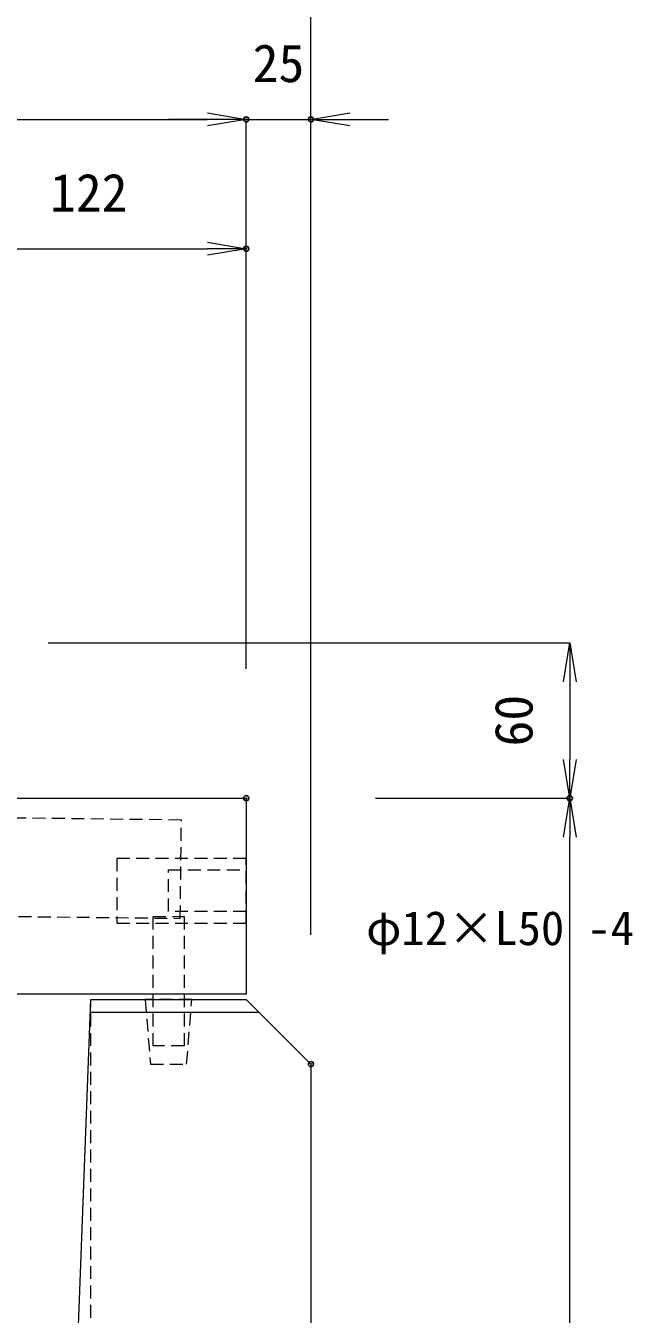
# Model space of a CAD drawing. Units: millimetres, scale not verified. Extents: x -1945 to 1945, y -1174 to 1666.
# Drawn here: x -1071.8 to -837.6, y 214.4 to 712.3 of the extents above; entities that cross this region are included whole.
import ezdxf
from ezdxf.enums import TextEntityAlignment as Align

# ---------------------------------------------------------------- set-up
doc = ezdxf.new("R2010")
doc.units = ezdxf.units.MM
doc.header["$LTSCALE"] = 10
doc.header["$PDMODE"] = 32
doc.header["$PDSIZE"] = 2
doc.linetypes.add('USER1', pattern=[0.75, 0.5, -0.25])
for name, color, linetype, lineweight in [('0-3_KIJUN', 7, 'USER1', 18), ('0-6_SUNPO_S10', 3, 'Continuous', 18), ('0-A__0-0_0', 7, 'Continuous', 18)]:
    doc.layers.add(name, color=color, linetype=linetype, lineweight=lineweight)
doc.layers.add('0-B__0-2_DEFPOINTS', color=7, linetype='Continuous')
doc.styles.add('ＭＳ ゴシック', font='')
doc.styles.get('ＭＳ ゴシック').set_extended_font_data('MS Gothic')

# ---------------------------------------------------------------- blocks, each defined once
blk = doc.blocks.new('_OPEN')
at = {"layer": '0-A__0-0_0'}
blk.add_line((0, 0), (-1, 0), dxfattribs=at)
blk.add_lwpolyline([(-1, 0.1667), (0, 0), (-1, -0.1667)], dxfattribs=at)
blk = doc.blocks.new('_D5')
at = {"layer": '0-6_SUNPO_S10'}
for p, q in [((836.84, 1883.82), (836.84, 2046.08)), ((851.84, 2046.08), (943.34, 2046.08)), ((958.34, 1883.82), (958.34, 2046.08))]:
    blk.add_line(p, q, dxfattribs=at)
at = {"layer": '0-B__0-2_DEFPOINTS'}
for p in [(958.34, 2046.08), (836.84, 1833.82), (958.34, 1833.82)]:
    blk.add_point(p, dxfattribs=at)
at = {"layer": '0-6_SUNPO_S10', "xscale": 15, "yscale": 15, "rotation": 180}
blk.add_blockref('_OPEN', (836.84, 2046.08), dxfattribs=at)
at = {"layer": '0-6_SUNPO_S10', "xscale": 15, "yscale": 15}
blk.add_blockref('_OPEN', (958.34, 2046.08), dxfattribs=at)
at = {"layer": '0-6_SUNPO_S10', "color": 7, "style": 'ＭＳ ゴシック'}
blk.add_text('122', height=14.66, dxfattribs=at).set_placement((882.59, 2056.08), align=Align.BOTTOM_LEFT)
blk = doc.blocks.new('_D10')
at = {"layer": '0-6_SUNPO_S10'}
for p, q in [((538.34, 1880.09), (538.34, 2096.08)), ((553.34, 2096.08), (943.34, 2096.08)), ((958.34, 1883.82), (958.34, 2096.08))]:
    blk.add_line(p, q, dxfattribs=at)
at = {"layer": '0-B__0-2_DEFPOINTS'}
for p in [(958.34, 2096.08), (958.34, 1833.82), (538.34, 1830.09)]:
    blk.add_point(p, dxfattribs=at)
at = {"layer": '0-6_SUNPO_S10', "xscale": 15, "yscale": 15, "rotation": 180}
blk.add_blockref('_OPEN', (538.34, 2096.08), dxfattribs=at)
at = {"layer": '0-6_SUNPO_S10', "xscale": 15, "yscale": 15}
blk.add_blockref('_OPEN', (958.34, 2096.08), dxfattribs=at)
at = {"layer": '0-6_SUNPO_S10', "color": 7, "style": 'ＭＳ ゴシック'}
blk.add_text('420', height=14.66, dxfattribs=at).set_placement((733.34, 2106.08), align=Align.BOTTOM_LEFT)
blk = doc.blocks.new('_D22')
at = {"layer": '0-6_SUNPO_S10'}
for p, q in [((943.34, 2096.08), (928.34, 2096.08)), ((958.34, 1883.82), (958.34, 2096.08)), ((958.34, 2096.08), (983.34, 2096.08)), ((983.34, 1781.08), (983.34, 2096.08)), ((998.34, 2096.08), (1013.34, 2096.08))]:
    blk.add_line(p, q, dxfattribs=at)
at = {"layer": '0-B__0-2_DEFPOINTS'}
for p in [(983.34, 2096.08), (958.34, 1833.82), (983.34, 1731.08)]:
    blk.add_point(p, dxfattribs=at)
at = {"layer": '0-6_SUNPO_S10', "xscale": 15, "yscale": 15}
blk.add_blockref('_OPEN', (958.34, 2096.08), dxfattribs=at)
at = {"layer": '0-6_SUNPO_S10', "xscale": 15, "yscale": 15, "rotation": 180}
blk.add_blockref('_OPEN', (983.34, 2096.08), dxfattribs=at)
at = {"layer": '0-6_SUNPO_S10', "color": 7, "style": 'ＭＳ ゴシック'}
blk.add_text('25', height=14.66, dxfattribs=at).set_placement((960.84, 2106.08), align=Align.BOTTOM_LEFT)
blk = doc.blocks.new('_D23')
at = {"layer": '0-6_SUNPO_S10'}
for p, q in [((513.34, 1781.08), (513.34, 2146.08)), ((528.34, 2146.08), (968.34, 2146.08)), ((983.34, 1781.08), (983.34, 2146.08))]:
    blk.add_line(p, q, dxfattribs=at)
at = {"layer": '0-B__0-2_DEFPOINTS'}
for p in [(983.34, 2146.08), (513.34, 1731.08), (983.34, 1731.08)]:
    blk.add_point(p, dxfattribs=at)
at = {"layer": '0-6_SUNPO_S10', "xscale": 15, "yscale": 15, "rotation": 180}
blk.add_blockref('_OPEN', (513.34, 2146.08), dxfattribs=at)
at = {"layer": '0-6_SUNPO_S10', "xscale": 15, "yscale": 15}
blk.add_blockref('_OPEN', (983.34, 2146.08), dxfattribs=at)
at = {"layer": '0-6_SUNPO_S10', "color": 7, "style": 'ＭＳ ゴシック'}
blk.add_text('470', height=14.66, dxfattribs=at).set_placement((733.34, 2156.08), align=Align.BOTTOM_LEFT)
blk = doc.blocks.new('_D24')
at = {"layer": '0-6_SUNPO_S10'}
for p, q in [((881.84, 1893.82), (1083.34, 1893.82)), ((1083.34, 1878.82), (1083.34, 1848.82)), ((1008.34, 1833.82), (1083.34, 1833.82))]:
    blk.add_line(p, q, dxfattribs=at)
at = {"layer": '0-B__0-2_DEFPOINTS'}
for p in [(831.84, 1893.82), (958.34, 1833.82), (1083.34, 1833.82)]:
    blk.add_point(p, dxfattribs=at)
at = {"layer": '0-6_SUNPO_S10', "xscale": 15, "yscale": 15}
for p, rotation in [((1083.34, 1893.82), 90), ((1083.34, 1833.82), 270)]:
    blk.add_blockref('_OPEN', p, dxfattribs=dict(at, rotation=rotation))
at = {"layer": '0-6_SUNPO_S10', "color": 7, "style": 'ＭＳ ゴシック'}
blk.add_text('60', height=14.66, rotation=90, dxfattribs=at).set_placement((1073.34, 1853.82), align=Align.BOTTOM_LEFT)
blk = doc.blocks.new('_D25')
at = {"layer": '0-6_SUNPO_S10'}
for p, q in [((1008.34, 1833.82), (1083.34, 1833.82)), ((1083.34, 1263.08), (1083.34, 1818.82))]:
    blk.add_line(p, q, dxfattribs=at)
at = {"layer": '0-B__0-2_DEFPOINTS'}
for p in [(958.34, 1833.82), (1083.34, 1833.82)]:
    blk.add_point(p, dxfattribs=at)
at = {"layer": '0-6_SUNPO_S10', "xscale": 15, "yscale": 15, "rotation": 90}
blk.add_blockref('_OPEN', (1083.34, 1833.82), dxfattribs=at)
blk = doc.blocks.new('M16_insert_dan')
at = {"layer": '0-3_KIJUN', "color": 3}
for points in [[(0, -12.5), (-50, -12.5), (-50, 12.5), (0, 12.5)], [(0, 8), (-30, 8), (-30, -8), (0, -8)]]:
    blk.add_lwpolyline(points, close=True, dxfattribs=at)

msp = doc.modelspace()

# ---------------------------------------------------------------- linework, layer by layer
at = {"layer": '0-3_KIJUN', "linetype": 'Continuous'}
msp.add_line((-981.66, 331.08), (-1046.66, 331.08), dxfattribs=at)
msp.add_lwpolyline([(-986.66, 413.82), (-986.66, 338.08), (-1406.66, 338.08), (-1406.66, 410.09), (-1405.87, 476.08), (-1153.89, 473.08), (-1113.16, 473.82), (-1108.16, 413.82)], close=True, dxfattribs=at)
at = {"layer": '0-3_KIJUN'}
for points in [[(-1381.66, 409.79), (-1382.11, 371.79), (-1012.14, 367.39), (-1011.69, 405.38), (-1147.94, 407.01)], [(-1346.66, 336.08), (-1346.66, -86.92), (-1046.66, -86.92), (-1046.66, 336.08)]]:
    msp.add_lwpolyline(points, dxfattribs=at)
for points in [[(-1022.66, 368.08), (-1010.66, 368.08), (-1010.66, 318.08), (-1022.66, 318.08)], [(-1007.66, 336.08), (-1025.66, 336.08), (-1023.66, 311.08), (-1009.66, 311.08)]]:
    msp.add_lwpolyline(points, close=True, dxfattribs=at)
at = {"layer": '0-3_KIJUN', "linetype": 'Continuous'}
msp.add_lwpolyline([(-1051.66, 203.08), (-1046.66, 336.08), (-986.66, 336.08), (-961.66, 311.08), (-961.66, -151.92), (-981.66, -171.92), (-1411.66, -171.92), (-1431.66, -151.92)], dxfattribs=at)

# ---------------------------------------------------------------- block references
at = {"layer": '0-3_KIJUN', "xscale": -1, "rotation": 180}
msp.add_blockref('M16_insert_dan', (-986.66, 378.08), dxfattribs=at)
at = {"layer": '0-6_SUNPO_S10'}
for name in ['_D23', '_D10', '_D22', '_D5', '_D24', '_D25']:
    msp.add_blockref(name, (-1945, -1420), dxfattribs=at)

# ---------------------------------------------------------------- texts
at = {"layer": '0-6_SUNPO_S10', "color": 7, "style": 'ＭＳ ゴシック'}
msp.add_text('φ12×L50 -4', height=13.2, dxfattribs=at).set_placement((-940.34, 353.08), align=Align.BOTTOM_LEFT)

doc.saveas('drawing.dxf')
